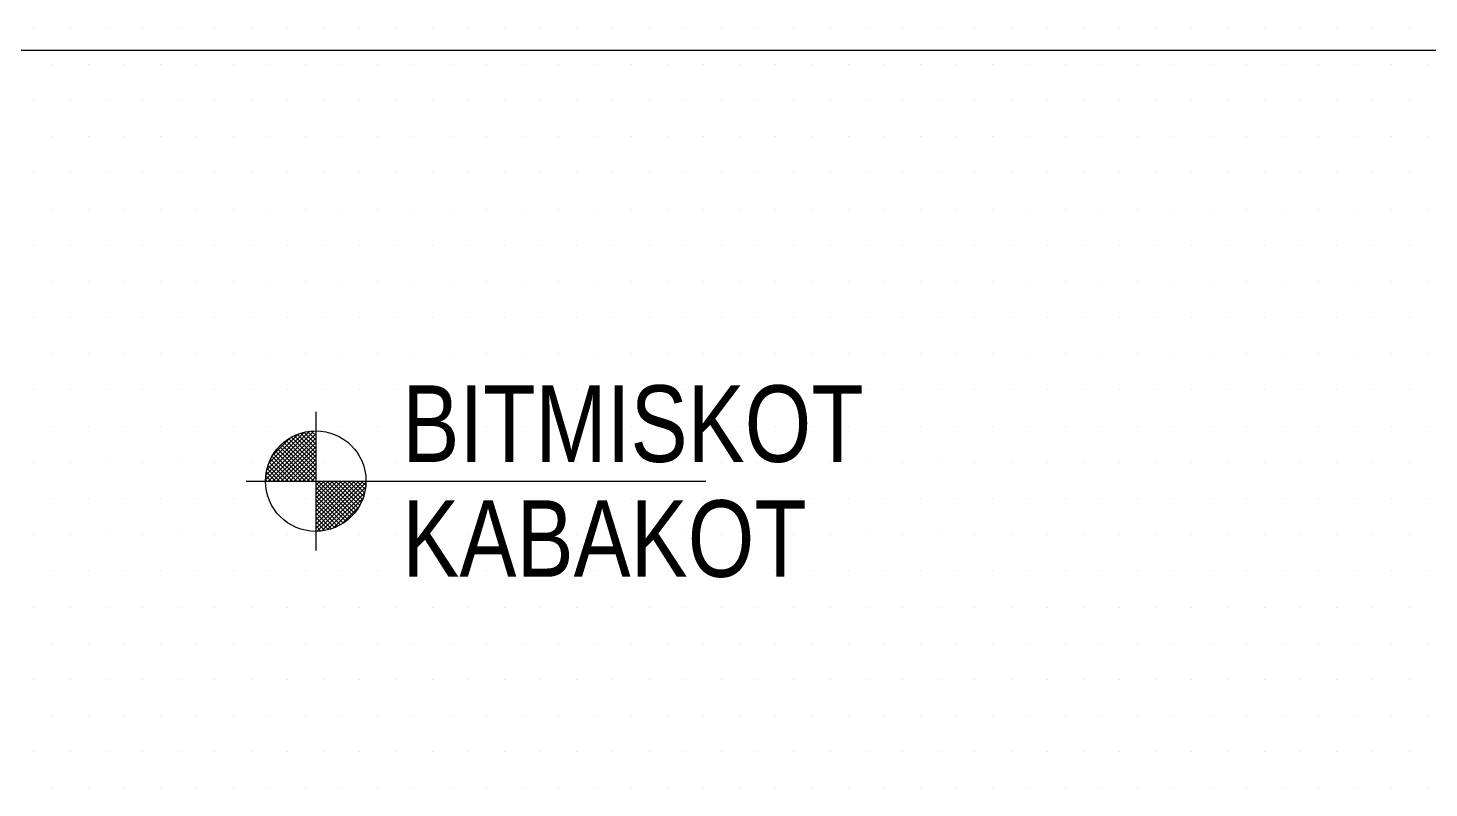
# Model space of a CAD drawing. Header units: millimetres. Extents: x 43168.9 to 43194.6, y -25545.1 to -25543.4.
# Drawn here: x 43180.0775 to 43180.2004, y -25544.0486 to -25543.982 of the extents above; entities that cross this region are included whole.
import ezdxf

# ---------------------------------------------------------------- set-up
doc = ezdxf.new("R2010")
doc.units = ezdxf.units.MM
doc.header["$LTSCALE"] = 200
doc.linetypes.add('DASHDOT2', pattern=[0.5, 0.25, -0.125, 0, -0.125])
doc.layers.add('aks_sgh', color=5, linetype='DASHDOT2')
doc.layers.add('tarama-zemin_sgh', color=197, linetype='Continuous')
doc.styles.add('text2', font='arial.ttf')

msp = doc.modelspace()

# ---------------------------------------------------------------- linework, layer by layer
at = {"color": 0}
for p, q in [((43180.10274, -25544.01561), (43180.10274, -25544.02779)), ((43180.09665, -25544.0217), (43180.13697, -25544.0217))]:
    msp.add_line(p, q, dxfattribs=at)
for p, q in [((43180.09834, -25544.02158), (43180.10261, -25544.0173)), ((43180.09837, -25544.02117), (43180.10221, -25544.01733)), ((43180.09846, -25544.0207), (43180.10176, -25544.0174)), ((43180.09859, -25544.0217), (43180.10274, -25544.01756)), ((43180.09861, -25544.02017), (43180.10122, -25544.01756)), ((43180.10274, -25544.01959), (43180.10087, -25544.01772)), ((43180.10274, -25544.01921), (43180.10113, -25544.0176)), ((43180.10274, -25544.01883), (43180.10141, -25544.01751)), ((43180.10274, -25544.01845), (43180.1017, -25544.01742)), ((43180.10274, -25544.01808), (43180.10202, -25544.01736)), ((43180.10274, -25544.0177), (43180.10235, -25544.01731)), ((43180.10274, -25544.01732), (43180.10271, -25544.0173)), ((43180.09896, -25544.01945), (43180.10048, -25544.01792)), ((43180.09897, -25544.0217), (43180.10274, -25544.01793)), ((43180.09934, -25544.0217), (43180.10274, -25544.01831)), ((43180.10221, -25544.0217), (43180.09938, -25544.01887)), ((43180.10259, -25544.0217), (43180.09955, -25544.01866)), ((43180.09972, -25544.0217), (43180.10274, -25544.01869)), ((43180.10274, -25544.02147), (43180.09974, -25544.01848)), ((43180.10274, -25544.02109), (43180.09994, -25544.0183)), ((43180.10274, -25544.02072), (43180.10016, -25544.01814)), ((43180.10274, -25544.02034), (43180.10038, -25544.01799)), ((43180.10274, -25544.01996), (43180.10061, -25544.01784)), ((43180.10033, -25544.0217), (43180.09867, -25544.02004)), ((43180.10071, -25544.0217), (43180.09878, -25544.01978)), ((43180.10108, -25544.0217), (43180.09891, -25544.01953)), ((43180.10146, -25544.0217), (43180.09905, -25544.0193)), ((43180.10184, -25544.0217), (43180.09921, -25544.01907)), ((43180.1001, -25544.0217), (43180.10274, -25544.01906)), ((43180.10047, -25544.0217), (43180.10274, -25544.01944)), ((43180.10085, -25544.0217), (43180.10274, -25544.01982)), ((43180.10123, -25544.0217), (43180.10274, -25544.0202)), ((43180.09882, -25544.0217), (43180.09836, -25544.02125)), ((43180.0992, -25544.0217), (43180.09841, -25544.02091)), ((43180.09957, -25544.0217), (43180.09848, -25544.02061)), ((43180.09995, -25544.0217), (43180.09855, -25544.02031)), ((43180.10161, -25544.0217), (43180.10274, -25544.02057)), ((43180.10198, -25544.0217), (43180.10274, -25544.02095)), ((43180.10236, -25544.0217), (43180.10274, -25544.02133)), ((43180.09844, -25544.0217), (43180.09834, -25544.0216)), ((43180.10274, -25544.02208), (43180.10311, -25544.0217)), ((43180.10274, -25544.02246), (43180.10349, -25544.0217)), ((43180.10274, -25544.02284), (43180.10387, -25544.0217)), ((43180.10274, -25544.02321), (43180.10425, -25544.0217)), ((43180.10274, -25544.02359), (43180.10462, -25544.0217)), ((43180.10274, -25544.02397), (43180.105, -25544.0217)), ((43180.10274, -25544.02434), (43180.10538, -25544.0217)), ((43180.10274, -25544.02472), (43180.10575, -25544.0217)), ((43180.10274, -25544.0251), (43180.10613, -25544.0217)), ((43180.10274, -25544.02548), (43180.10651, -25544.0217)), ((43180.10274, -25544.02585), (43180.10689, -25544.0217)), ((43180.10578, -25544.02489), (43180.10274, -25544.02185)), ((43180.10557, -25544.02506), (43180.10274, -25544.02223)), ((43180.10537, -25544.02523), (43180.10274, -25544.0226)), ((43180.10286, -25544.0261), (43180.10714, -25544.02183)), ((43180.10596, -25544.0247), (43180.10297, -25544.0217)), ((43180.10327, -25544.02607), (43180.10711, -25544.02223)), ((43180.10614, -25544.0245), (43180.10335, -25544.0217)), ((43180.1063, -25544.02428), (43180.10372, -25544.0217)), ((43180.10645, -25544.02406), (43180.1041, -25544.0217)), ((43180.1066, -25544.02383), (43180.10448, -25544.0217)), ((43180.10672, -25544.02357), (43180.10485, -25544.0217)), ((43180.10684, -25544.02331), (43180.10523, -25544.0217)), ((43180.10693, -25544.02303), (43180.10561, -25544.0217)), ((43180.10702, -25544.02274), (43180.10599, -25544.0217)), ((43180.10708, -25544.02242), (43180.10636, -25544.0217)), ((43180.10713, -25544.02209), (43180.10674, -25544.0217)), ((43180.10715, -25544.02173), (43180.10712, -25544.0217)), ((43180.10515, -25544.02539), (43180.10274, -25544.02298)), ((43180.10491, -25544.02553), (43180.10274, -25544.02336)), ((43180.10466, -25544.02566), (43180.10274, -25544.02373)), ((43180.10374, -25544.02598), (43180.10704, -25544.02269)), ((43180.10427, -25544.02583), (43180.10688, -25544.02322)), ((43180.1044, -25544.02577), (43180.10274, -25544.02411)), ((43180.10413, -25544.02589), (43180.10274, -25544.02449)), ((43180.10383, -25544.02596), (43180.10274, -25544.02487)), ((43180.10499, -25544.02549), (43180.10652, -25544.02396)), ((43180.10353, -25544.02603), (43180.10274, -25544.02524)), ((43180.1032, -25544.02608), (43180.10274, -25544.02562)), ((43180.10284, -25544.02611), (43180.10274, -25544.026))]:
    msp.add_line(p, q)
msp.add_circle((43180.10274, -25544.0217), 0.00441, dxfattribs=at)
at = {"layer": 'aks_sgh'}
msp.add_line((43180.52688, -25543.98392), (43179.72488, -25543.98392), dxfattribs=at)
at = {"layer": 'tarama-zemin_sgh'}
for p, q in [((43180.07802, -25543.98195), (43180.07802, -25543.98195)), ((43180.0812, -25543.98195), (43180.0812, -25543.98195)), ((43180.08437, -25543.98195), (43180.08437, -25543.98195)), ((43180.08755, -25543.98195), (43180.08755, -25543.98195)), ((43180.09072, -25543.98195), (43180.09072, -25543.98195)), ((43180.0939, -25543.98195), (43180.0939, -25543.98195)), ((43180.09707, -25543.98195), (43180.09707, -25543.98195)), ((43180.10025, -25543.98195), (43180.10025, -25543.98195)), ((43180.10342, -25543.98195), (43180.10342, -25543.98195)), ((43180.1066, -25543.98195), (43180.1066, -25543.98195)), ((43180.10977, -25543.98195), (43180.10977, -25543.98195)), ((43180.11295, -25543.98195), (43180.11295, -25543.98195)), ((43180.11612, -25543.98195), (43180.11612, -25543.98195)), ((43180.1193, -25543.98195), (43180.1193, -25543.98195)), ((43180.12247, -25543.98195), (43180.12247, -25543.98195)), ((43180.12565, -25543.98195), (43180.12565, -25543.98195)), ((43180.12882, -25543.98195), (43180.12882, -25543.98195)), ((43180.132, -25543.98195), (43180.132, -25543.98195)), ((43180.13517, -25543.98195), (43180.13517, -25543.98195)), ((43180.13835, -25543.98195), (43180.13835, -25543.98195)), ((43180.14152, -25543.98195), (43180.14152, -25543.98195)), ((43180.1447, -25543.98195), (43180.1447, -25543.98195)), ((43180.14787, -25543.98195), (43180.14787, -25543.98195)), ((43180.15105, -25543.98195), (43180.15105, -25543.98195)), ((43180.15422, -25543.98195), (43180.15422, -25543.98195)), ((43180.1574, -25543.98195), (43180.1574, -25543.98195)), ((43180.16057, -25543.98195), (43180.16057, -25543.98195)), ((43180.16375, -25543.98195), (43180.16375, -25543.98195)), ((43180.16692, -25543.98195), (43180.16692, -25543.98195)), ((43180.1701, -25543.98195), (43180.1701, -25543.98195)), ((43180.17327, -25543.98195), (43180.17327, -25543.98195)), ((43180.17645, -25543.98195), (43180.17645, -25543.98195)), ((43180.17962, -25543.98195), (43180.17962, -25543.98195)), ((43180.1828, -25543.98195), (43180.1828, -25543.98195)), ((43180.18597, -25543.98195), (43180.18597, -25543.98195)), ((43180.18915, -25543.98195), (43180.18915, -25543.98195)), ((43180.19232, -25543.98195), (43180.19232, -25543.98195)), ((43180.1955, -25543.98195), (43180.1955, -25543.98195)), ((43180.19867, -25543.98195), (43180.19867, -25543.98195)), ((43180.07961, -25543.98513), (43180.07961, -25543.98513)), ((43180.08279, -25543.98513), (43180.08279, -25543.98513)), ((43180.08596, -25543.98513), (43180.08596, -25543.98513)), ((43180.08914, -25543.98513), (43180.08914, -25543.98513)), ((43180.09231, -25543.98513), (43180.09231, -25543.98513)), ((43180.09549, -25543.98513), (43180.09549, -25543.98513)), ((43180.09866, -25543.98513), (43180.09866, -25543.98513)), ((43180.10184, -25543.98513), (43180.10184, -25543.98513)), ((43180.10501, -25543.98513), (43180.10501, -25543.98513)), ((43180.10819, -25543.98513), (43180.10819, -25543.98513)), ((43180.11136, -25543.98513), (43180.11136, -25543.98513)), ((43180.11454, -25543.98513), (43180.11454, -25543.98513)), ((43180.11771, -25543.98513), (43180.11771, -25543.98513)), ((43180.12089, -25543.98513), (43180.12089, -25543.98513)), ((43180.12406, -25543.98513), (43180.12406, -25543.98513)), ((43180.12724, -25543.98513), (43180.12724, -25543.98513)), ((43180.13041, -25543.98513), (43180.13041, -25543.98513)), ((43180.13359, -25543.98513), (43180.13359, -25543.98513)), ((43180.13676, -25543.98513), (43180.13676, -25543.98513)), ((43180.13994, -25543.98513), (43180.13994, -25543.98513)), ((43180.14311, -25543.98513), (43180.14311, -25543.98513)), ((43180.14629, -25543.98513), (43180.14629, -25543.98513)), ((43180.14946, -25543.98513), (43180.14946, -25543.98513)), ((43180.15264, -25543.98513), (43180.15264, -25543.98513)), ((43180.15581, -25543.98513), (43180.15581, -25543.98513)), ((43180.15899, -25543.98513), (43180.15899, -25543.98513)), ((43180.16216, -25543.98513), (43180.16216, -25543.98513)), ((43180.16534, -25543.98513), (43180.16534, -25543.98513)), ((43180.16851, -25543.98513), (43180.16851, -25543.98513)), ((43180.17169, -25543.98513), (43180.17169, -25543.98513)), ((43180.17486, -25543.98513), (43180.17486, -25543.98513)), ((43180.17804, -25543.98513), (43180.17804, -25543.98513)), ((43180.18121, -25543.98513), (43180.18121, -25543.98513)), ((43180.18439, -25543.98513), (43180.18439, -25543.98513)), ((43180.18756, -25543.98513), (43180.18756, -25543.98513)), ((43180.19074, -25543.98513), (43180.19074, -25543.98513)), ((43180.19391, -25543.98513), (43180.19391, -25543.98513)), ((43180.19709, -25543.98513), (43180.19709, -25543.98513)), ((43180.20026, -25543.98513), (43180.20026, -25543.98513)), ((43180.07802, -25543.9883), (43180.07802, -25543.9883)), ((43180.0812, -25543.9883), (43180.0812, -25543.9883)), ((43180.08437, -25543.9883), (43180.08437, -25543.9883)), ((43180.08755, -25543.9883), (43180.08755, -25543.9883)), ((43180.09072, -25543.9883), (43180.09072, -25543.9883)), ((43180.0939, -25543.9883), (43180.0939, -25543.9883)), ((43180.09707, -25543.9883), (43180.09707, -25543.9883)), ((43180.10025, -25543.9883), (43180.10025, -25543.9883)), ((43180.10342, -25543.9883), (43180.10342, -25543.9883)), ((43180.1066, -25543.9883), (43180.1066, -25543.9883)), ((43180.10977, -25543.9883), (43180.10977, -25543.9883)), ((43180.11295, -25543.9883), (43180.11295, -25543.9883)), ((43180.11612, -25543.9883), (43180.11612, -25543.9883)), ((43180.1193, -25543.9883), (43180.1193, -25543.9883)), ((43180.12247, -25543.9883), (43180.12247, -25543.9883)), ((43180.12565, -25543.9883), (43180.12565, -25543.9883)), ((43180.12882, -25543.9883), (43180.12882, -25543.9883)), ((43180.132, -25543.9883), (43180.132, -25543.9883)), ((43180.13517, -25543.9883), (43180.13517, -25543.9883)), ((43180.13835, -25543.9883), (43180.13835, -25543.9883)), ((43180.14152, -25543.9883), (43180.14152, -25543.9883)), ((43180.1447, -25543.9883), (43180.1447, -25543.9883)), ((43180.14787, -25543.9883), (43180.14787, -25543.9883)), ((43180.15105, -25543.9883), (43180.15105, -25543.9883)), ((43180.15422, -25543.9883), (43180.15422, -25543.9883)), ((43180.1574, -25543.9883), (43180.1574, -25543.9883)), ((43180.16057, -25543.9883), (43180.16057, -25543.9883)), ((43180.16375, -25543.9883), (43180.16375, -25543.9883)), ((43180.16692, -25543.9883), (43180.16692, -25543.9883)), ((43180.1701, -25543.9883), (43180.1701, -25543.9883)), ((43180.17327, -25543.9883), (43180.17327, -25543.9883)), ((43180.17645, -25543.9883), (43180.17645, -25543.9883)), ((43180.17962, -25543.9883), (43180.17962, -25543.9883)), ((43180.1828, -25543.9883), (43180.1828, -25543.9883)), ((43180.18597, -25543.9883), (43180.18597, -25543.9883)), ((43180.18915, -25543.9883), (43180.18915, -25543.9883)), ((43180.19232, -25543.9883), (43180.19232, -25543.9883)), ((43180.1955, -25543.9883), (43180.1955, -25543.9883)), ((43180.19867, -25543.9883), (43180.19867, -25543.9883)), ((43180.07961, -25543.99148), (43180.07961, -25543.99148)), ((43180.08279, -25543.99148), (43180.08279, -25543.99148)), ((43180.08596, -25543.99148), (43180.08596, -25543.99148)), ((43180.08914, -25543.99148), (43180.08914, -25543.99148)), ((43180.09231, -25543.99148), (43180.09231, -25543.99148)), ((43180.09549, -25543.99148), (43180.09549, -25543.99148)), ((43180.09866, -25543.99148), (43180.09866, -25543.99148)), ((43180.10184, -25543.99148), (43180.10184, -25543.99148)), ((43180.10501, -25543.99148), (43180.10501, -25543.99148)), ((43180.10819, -25543.99148), (43180.10819, -25543.99148)), ((43180.11136, -25543.99148), (43180.11136, -25543.99148)), ((43180.11454, -25543.99148), (43180.11454, -25543.99148)), ((43180.11771, -25543.99148), (43180.11771, -25543.99148)), ((43180.12089, -25543.99148), (43180.12089, -25543.99148)), ((43180.12406, -25543.99148), (43180.12406, -25543.99148)), ((43180.12724, -25543.99148), (43180.12724, -25543.99148)), ((43180.13041, -25543.99148), (43180.13041, -25543.99148)), ((43180.13359, -25543.99148), (43180.13359, -25543.99148)), ((43180.13676, -25543.99148), (43180.13676, -25543.99148)), ((43180.13994, -25543.99148), (43180.13994, -25543.99148)), ((43180.14311, -25543.99148), (43180.14311, -25543.99148)), ((43180.14629, -25543.99148), (43180.14629, -25543.99148)), ((43180.14946, -25543.99148), (43180.14946, -25543.99148)), ((43180.15264, -25543.99148), (43180.15264, -25543.99148)), ((43180.15581, -25543.99148), (43180.15581, -25543.99148)), ((43180.15899, -25543.99148), (43180.15899, -25543.99148)), ((43180.16216, -25543.99148), (43180.16216, -25543.99148)), ((43180.16534, -25543.99148), (43180.16534, -25543.99148)), ((43180.16851, -25543.99148), (43180.16851, -25543.99148)), ((43180.17169, -25543.99148), (43180.17169, -25543.99148)), ((43180.17486, -25543.99148), (43180.17486, -25543.99148)), ((43180.17804, -25543.99148), (43180.17804, -25543.99148)), ((43180.18121, -25543.99148), (43180.18121, -25543.99148)), ((43180.18439, -25543.99148), (43180.18439, -25543.99148)), ((43180.18756, -25543.99148), (43180.18756, -25543.99148)), ((43180.19074, -25543.99148), (43180.19074, -25543.99148)), ((43180.19391, -25543.99148), (43180.19391, -25543.99148)), ((43180.19709, -25543.99148), (43180.19709, -25543.99148)), ((43180.20026, -25543.99148), (43180.20026, -25543.99148)), ((43180.07802, -25543.99465), (43180.07802, -25543.99465)), ((43180.0812, -25543.99465), (43180.0812, -25543.99465)), ((43180.08437, -25543.99465), (43180.08437, -25543.99465)), ((43180.08755, -25543.99465), (43180.08755, -25543.99465)), ((43180.09072, -25543.99465), (43180.09072, -25543.99465)), ((43180.0939, -25543.99465), (43180.0939, -25543.99465)), ((43180.09707, -25543.99465), (43180.09707, -25543.99465)), ((43180.10025, -25543.99465), (43180.10025, -25543.99465)), ((43180.10342, -25543.99465), (43180.10342, -25543.99465)), ((43180.1066, -25543.99465), (43180.1066, -25543.99465)), ((43180.10977, -25543.99465), (43180.10977, -25543.99465)), ((43180.11295, -25543.99465), (43180.11295, -25543.99465)), ((43180.11612, -25543.99465), (43180.11612, -25543.99465)), ((43180.1193, -25543.99465), (43180.1193, -25543.99465)), ((43180.12247, -25543.99465), (43180.12247, -25543.99465)), ((43180.12565, -25543.99465), (43180.12565, -25543.99465)), ((43180.12882, -25543.99465), (43180.12882, -25543.99465)), ((43180.132, -25543.99465), (43180.132, -25543.99465)), ((43180.13517, -25543.99465), (43180.13517, -25543.99465)), ((43180.13835, -25543.99465), (43180.13835, -25543.99465)), ((43180.14152, -25543.99465), (43180.14152, -25543.99465)), ((43180.1447, -25543.99465), (43180.1447, -25543.99465)), ((43180.14787, -25543.99465), (43180.14787, -25543.99465)), ((43180.15105, -25543.99465), (43180.15105, -25543.99465)), ((43180.15422, -25543.99465), (43180.15422, -25543.99465)), ((43180.1574, -25543.99465), (43180.1574, -25543.99465)), ((43180.16057, -25543.99465), (43180.16057, -25543.99465)), ((43180.16375, -25543.99465), (43180.16375, -25543.99465)), ((43180.16692, -25543.99465), (43180.16692, -25543.99465)), ((43180.1701, -25543.99465), (43180.1701, -25543.99465)), ((43180.17327, -25543.99465), (43180.17327, -25543.99465)), ((43180.17645, -25543.99465), (43180.17645, -25543.99465)), ((43180.17962, -25543.99465), (43180.17962, -25543.99465)), ((43180.1828, -25543.99465), (43180.1828, -25543.99465)), ((43180.18597, -25543.99465), (43180.18597, -25543.99465)), ((43180.18915, -25543.99465), (43180.18915, -25543.99465)), ((43180.19232, -25543.99465), (43180.19232, -25543.99465)), ((43180.1955, -25543.99465), (43180.1955, -25543.99465)), ((43180.19867, -25543.99465), (43180.19867, -25543.99465)), ((43180.07961, -25543.99783), (43180.07961, -25543.99783)), ((43180.08279, -25543.99783), (43180.08279, -25543.99783)), ((43180.08596, -25543.99783), (43180.08596, -25543.99783)), ((43180.08914, -25543.99783), (43180.08914, -25543.99783)), ((43180.09231, -25543.99783), (43180.09231, -25543.99783)), ((43180.09549, -25543.99783), (43180.09549, -25543.99783)), ((43180.09866, -25543.99783), (43180.09866, -25543.99783)), ((43180.10184, -25543.99783), (43180.10184, -25543.99783)), ((43180.10501, -25543.99783), (43180.10501, -25543.99783)), ((43180.10819, -25543.99783), (43180.10819, -25543.99783)), ((43180.11136, -25543.99783), (43180.11136, -25543.99783)), ((43180.11454, -25543.99783), (43180.11454, -25543.99783)), ((43180.11771, -25543.99783), (43180.11771, -25543.99783)), ((43180.12089, -25543.99783), (43180.12089, -25543.99783)), ((43180.12406, -25543.99783), (43180.12406, -25543.99783)), ((43180.12724, -25543.99783), (43180.12724, -25543.99783)), ((43180.13041, -25543.99783), (43180.13041, -25543.99783)), ((43180.13359, -25543.99783), (43180.13359, -25543.99783)), ((43180.13676, -25543.99783), (43180.13676, -25543.99783)), ((43180.13994, -25543.99783), (43180.13994, -25543.99783)), ((43180.14311, -25543.99783), (43180.14311, -25543.99783)), ((43180.14629, -25543.99783), (43180.14629, -25543.99783)), ((43180.14946, -25543.99783), (43180.14946, -25543.99783)), ((43180.15264, -25543.99783), (43180.15264, -25543.99783)), ((43180.15581, -25543.99783), (43180.15581, -25543.99783)), ((43180.15899, -25543.99783), (43180.15899, -25543.99783)), ((43180.16216, -25543.99783), (43180.16216, -25543.99783)), ((43180.16534, -25543.99783), (43180.16534, -25543.99783)), ((43180.16851, -25543.99783), (43180.16851, -25543.99783)), ((43180.17169, -25543.99783), (43180.17169, -25543.99783)), ((43180.17486, -25543.99783), (43180.17486, -25543.99783)), ((43180.17804, -25543.99783), (43180.17804, -25543.99783)), ((43180.18121, -25543.99783), (43180.18121, -25543.99783)), ((43180.18439, -25543.99783), (43180.18439, -25543.99783)), ((43180.18756, -25543.99783), (43180.18756, -25543.99783)), ((43180.19074, -25543.99783), (43180.19074, -25543.99783)), ((43180.19391, -25543.99783), (43180.19391, -25543.99783)), ((43180.19709, -25543.99783), (43180.19709, -25543.99783)), ((43180.20026, -25543.99783), (43180.20026, -25543.99783)), ((43180.07802, -25544.001), (43180.07802, -25544.001)), ((43180.0812, -25544.001), (43180.0812, -25544.001)), ((43180.08437, -25544.001), (43180.08437, -25544.001)), ((43180.08755, -25544.001), (43180.08755, -25544.001)), ((43180.09072, -25544.001), (43180.09072, -25544.001)), ((43180.0939, -25544.001), (43180.0939, -25544.001)), ((43180.09707, -25544.001), (43180.09707, -25544.001)), ((43180.10025, -25544.001), (43180.10025, -25544.001)), ((43180.10342, -25544.001), (43180.10342, -25544.001)), ((43180.1066, -25544.001), (43180.1066, -25544.001)), ((43180.10977, -25544.001), (43180.10977, -25544.001)), ((43180.11295, -25544.001), (43180.11295, -25544.001)), ((43180.11612, -25544.001), (43180.11612, -25544.001)), ((43180.1193, -25544.001), (43180.1193, -25544.001)), ((43180.12247, -25544.001), (43180.12247, -25544.001)), ((43180.12565, -25544.001), (43180.12565, -25544.001)), ((43180.12882, -25544.001), (43180.12882, -25544.001)), ((43180.132, -25544.001), (43180.132, -25544.001)), ((43180.13517, -25544.001), (43180.13517, -25544.001)), ((43180.13835, -25544.001), (43180.13835, -25544.001)), ((43180.14152, -25544.001), (43180.14152, -25544.001)), ((43180.1447, -25544.001), (43180.1447, -25544.001)), ((43180.14787, -25544.001), (43180.14787, -25544.001)), ((43180.15105, -25544.001), (43180.15105, -25544.001)), ((43180.15422, -25544.001), (43180.15422, -25544.001)), ((43180.1574, -25544.001), (43180.1574, -25544.001)), ((43180.16057, -25544.001), (43180.16057, -25544.001)), ((43180.16375, -25544.001), (43180.16375, -25544.001)), ((43180.16692, -25544.001), (43180.16692, -25544.001)), ((43180.1701, -25544.001), (43180.1701, -25544.001)), ((43180.17327, -25544.001), (43180.17327, -25544.001)), ((43180.17645, -25544.001), (43180.17645, -25544.001)), ((43180.17962, -25544.001), (43180.17962, -25544.001)), ((43180.1828, -25544.001), (43180.1828, -25544.001)), ((43180.18597, -25544.001), (43180.18597, -25544.001)), ((43180.18915, -25544.001), (43180.18915, -25544.001)), ((43180.19232, -25544.001), (43180.19232, -25544.001)), ((43180.1955, -25544.001), (43180.1955, -25544.001)), ((43180.19867, -25544.001), (43180.19867, -25544.001)), ((43180.07961, -25544.00418), (43180.07961, -25544.00418)), ((43180.08279, -25544.00418), (43180.08279, -25544.00418)), ((43180.08596, -25544.00418), (43180.08596, -25544.00418)), ((43180.08914, -25544.00418), (43180.08914, -25544.00418)), ((43180.09231, -25544.00418), (43180.09231, -25544.00418)), ((43180.09549, -25544.00418), (43180.09549, -25544.00418)), ((43180.09866, -25544.00418), (43180.09866, -25544.00418)), ((43180.10184, -25544.00418), (43180.10184, -25544.00418)), ((43180.10501, -25544.00418), (43180.10501, -25544.00418)), ((43180.10819, -25544.00418), (43180.10819, -25544.00418)), ((43180.11136, -25544.00418), (43180.11136, -25544.00418)), ((43180.11454, -25544.00418), (43180.11454, -25544.00418)), ((43180.11771, -25544.00418), (43180.11771, -25544.00418)), ((43180.12089, -25544.00418), (43180.12089, -25544.00418)), ((43180.12406, -25544.00418), (43180.12406, -25544.00418)), ((43180.12724, -25544.00418), (43180.12724, -25544.00418)), ((43180.13041, -25544.00418), (43180.13041, -25544.00418)), ((43180.13359, -25544.00418), (43180.13359, -25544.00418)), ((43180.13676, -25544.00418), (43180.13676, -25544.00418)), ((43180.13994, -25544.00418), (43180.13994, -25544.00418)), ((43180.14311, -25544.00418), (43180.14311, -25544.00418)), ((43180.14629, -25544.00418), (43180.14629, -25544.00418)), ((43180.14946, -25544.00418), (43180.14946, -25544.00418)), ((43180.15264, -25544.00418), (43180.15264, -25544.00418)), ((43180.15581, -25544.00418), (43180.15581, -25544.00418)), ((43180.15899, -25544.00418), (43180.15899, -25544.00418)), ((43180.16216, -25544.00418), (43180.16216, -25544.00418)), ((43180.16534, -25544.00418), (43180.16534, -25544.00418)), ((43180.16851, -25544.00418), (43180.16851, -25544.00418)), ((43180.17169, -25544.00418), (43180.17169, -25544.00418)), ((43180.17486, -25544.00418), (43180.17486, -25544.00418)), ((43180.17804, -25544.00418), (43180.17804, -25544.00418)), ((43180.18121, -25544.00418), (43180.18121, -25544.00418)), ((43180.18439, -25544.00418), (43180.18439, -25544.00418)), ((43180.18756, -25544.00418), (43180.18756, -25544.00418)), ((43180.19074, -25544.00418), (43180.19074, -25544.00418)), ((43180.19391, -25544.00418), (43180.19391, -25544.00418)), ((43180.19709, -25544.00418), (43180.19709, -25544.00418)), ((43180.20026, -25544.00418), (43180.20026, -25544.00418)), ((43180.07802, -25544.00735), (43180.07802, -25544.00735)), ((43180.0812, -25544.00735), (43180.0812, -25544.00735)), ((43180.08437, -25544.00735), (43180.08437, -25544.00735)), ((43180.08755, -25544.00735), (43180.08755, -25544.00735)), ((43180.09072, -25544.00735), (43180.09072, -25544.00735)), ((43180.0939, -25544.00735), (43180.0939, -25544.00735)), ((43180.09707, -25544.00735), (43180.09707, -25544.00735)), ((43180.10025, -25544.00735), (43180.10025, -25544.00735)), ((43180.10342, -25544.00735), (43180.10342, -25544.00735)), ((43180.1066, -25544.00735), (43180.1066, -25544.00735)), ((43180.10977, -25544.00735), (43180.10977, -25544.00735)), ((43180.11295, -25544.00735), (43180.11295, -25544.00735)), ((43180.11612, -25544.00735), (43180.11612, -25544.00735)), ((43180.1193, -25544.00735), (43180.1193, -25544.00735)), ((43180.12247, -25544.00735), (43180.12247, -25544.00735)), ((43180.12565, -25544.00735), (43180.12565, -25544.00735)), ((43180.12882, -25544.00735), (43180.12882, -25544.00735)), ((43180.132, -25544.00735), (43180.132, -25544.00735)), ((43180.13517, -25544.00735), (43180.13517, -25544.00735)), ((43180.13835, -25544.00735), (43180.13835, -25544.00735)), ((43180.14152, -25544.00735), (43180.14152, -25544.00735)), ((43180.1447, -25544.00735), (43180.1447, -25544.00735)), ((43180.14787, -25544.00735), (43180.14787, -25544.00735)), ((43180.15105, -25544.00735), (43180.15105, -25544.00735)), ((43180.15422, -25544.00735), (43180.15422, -25544.00735)), ((43180.1574, -25544.00735), (43180.1574, -25544.00735)), ((43180.16057, -25544.00735), (43180.16057, -25544.00735)), ((43180.16375, -25544.00735), (43180.16375, -25544.00735)), ((43180.16692, -25544.00735), (43180.16692, -25544.00735)), ((43180.1701, -25544.00735), (43180.1701, -25544.00735)), ((43180.17327, -25544.00735), (43180.17327, -25544.00735)), ((43180.17645, -25544.00735), (43180.17645, -25544.00735)), ((43180.17962, -25544.00735), (43180.17962, -25544.00735)), ((43180.1828, -25544.00735), (43180.1828, -25544.00735)), ((43180.18597, -25544.00735), (43180.18597, -25544.00735)), ((43180.18915, -25544.00735), (43180.18915, -25544.00735)), ((43180.19232, -25544.00735), (43180.19232, -25544.00735)), ((43180.1955, -25544.00735), (43180.1955, -25544.00735)), ((43180.19867, -25544.00735), (43180.19867, -25544.00735)), ((43180.07961, -25544.01053), (43180.07961, -25544.01053)), ((43180.08279, -25544.01053), (43180.08279, -25544.01053)), ((43180.08596, -25544.01053), (43180.08596, -25544.01053)), ((43180.08914, -25544.01053), (43180.08914, -25544.01053)), ((43180.09231, -25544.01053), (43180.09231, -25544.01053)), ((43180.09549, -25544.01053), (43180.09549, -25544.01053)), ((43180.09866, -25544.01053), (43180.09866, -25544.01053)), ((43180.10184, -25544.01053), (43180.10184, -25544.01053)), ((43180.10501, -25544.01053), (43180.10501, -25544.01053)), ((43180.10819, -25544.01053), (43180.10819, -25544.01053)), ((43180.11136, -25544.01053), (43180.11136, -25544.01053)), ((43180.11454, -25544.01053), (43180.11454, -25544.01053)), ((43180.11771, -25544.01053), (43180.11771, -25544.01053)), ((43180.12089, -25544.01053), (43180.12089, -25544.01053)), ((43180.12406, -25544.01053), (43180.12406, -25544.01053)), ((43180.12724, -25544.01053), (43180.12724, -25544.01053)), ((43180.13041, -25544.01053), (43180.13041, -25544.01053)), ((43180.13359, -25544.01053), (43180.13359, -25544.01053)), ((43180.13676, -25544.01053), (43180.13676, -25544.01053)), ((43180.13994, -25544.01053), (43180.13994, -25544.01053)), ((43180.14311, -25544.01053), (43180.14311, -25544.01053)), ((43180.14629, -25544.01053), (43180.14629, -25544.01053)), ((43180.14946, -25544.01053), (43180.14946, -25544.01053)), ((43180.15264, -25544.01053), (43180.15264, -25544.01053)), ((43180.15581, -25544.01053), (43180.15581, -25544.01053)), ((43180.15899, -25544.01053), (43180.15899, -25544.01053)), ((43180.16216, -25544.01053), (43180.16216, -25544.01053)), ((43180.16534, -25544.01053), (43180.16534, -25544.01053)), ((43180.16851, -25544.01053), (43180.16851, -25544.01053)), ((43180.17169, -25544.01053), (43180.17169, -25544.01053)), ((43180.17486, -25544.01053), (43180.17486, -25544.01053)), ((43180.17804, -25544.01053), (43180.17804, -25544.01053)), ((43180.18121, -25544.01053), (43180.18121, -25544.01053)), ((43180.18439, -25544.01053), (43180.18439, -25544.01053)), ((43180.18756, -25544.01053), (43180.18756, -25544.01053)), ((43180.19074, -25544.01053), (43180.19074, -25544.01053)), ((43180.19391, -25544.01053), (43180.19391, -25544.01053)), ((43180.19709, -25544.01053), (43180.19709, -25544.01053)), ((43180.20026, -25544.01053), (43180.20026, -25544.01053)), ((43180.07802, -25544.0137), (43180.07802, -25544.0137)), ((43180.0812, -25544.0137), (43180.0812, -25544.0137)), ((43180.08437, -25544.0137), (43180.08437, -25544.0137)), ((43180.08755, -25544.0137), (43180.08755, -25544.0137)), ((43180.09072, -25544.0137), (43180.09072, -25544.0137)), ((43180.0939, -25544.0137), (43180.0939, -25544.0137)), ((43180.09707, -25544.0137), (43180.09707, -25544.0137)), ((43180.10025, -25544.0137), (43180.10025, -25544.0137)), ((43180.10342, -25544.0137), (43180.10342, -25544.0137)), ((43180.1066, -25544.0137), (43180.1066, -25544.0137)), ((43180.10977, -25544.0137), (43180.10977, -25544.0137)), ((43180.11295, -25544.0137), (43180.11295, -25544.0137)), ((43180.11612, -25544.0137), (43180.11612, -25544.0137)), ((43180.1193, -25544.0137), (43180.1193, -25544.0137)), ((43180.12247, -25544.0137), (43180.12247, -25544.0137)), ((43180.12565, -25544.0137), (43180.12565, -25544.0137)), ((43180.12882, -25544.0137), (43180.12882, -25544.0137)), ((43180.132, -25544.0137), (43180.132, -25544.0137)), ((43180.13517, -25544.0137), (43180.13517, -25544.0137)), ((43180.13835, -25544.0137), (43180.13835, -25544.0137)), ((43180.14152, -25544.0137), (43180.14152, -25544.0137)), ((43180.1447, -25544.0137), (43180.1447, -25544.0137)), ((43180.14787, -25544.0137), (43180.14787, -25544.0137)), ((43180.15105, -25544.0137), (43180.15105, -25544.0137)), ((43180.15422, -25544.0137), (43180.15422, -25544.0137)), ((43180.1574, -25544.0137), (43180.1574, -25544.0137)), ((43180.16057, -25544.0137), (43180.16057, -25544.0137)), ((43180.16375, -25544.0137), (43180.16375, -25544.0137)), ((43180.16692, -25544.0137), (43180.16692, -25544.0137)), ((43180.1701, -25544.0137), (43180.1701, -25544.0137)), ((43180.17327, -25544.0137), (43180.17327, -25544.0137)), ((43180.17645, -25544.0137), (43180.17645, -25544.0137)), ((43180.17962, -25544.0137), (43180.17962, -25544.0137)), ((43180.1828, -25544.0137), (43180.1828, -25544.0137)), ((43180.18597, -25544.0137), (43180.18597, -25544.0137)), ((43180.18915, -25544.0137), (43180.18915, -25544.0137)), ((43180.19232, -25544.0137), (43180.19232, -25544.0137)), ((43180.1955, -25544.0137), (43180.1955, -25544.0137)), ((43180.19867, -25544.0137), (43180.19867, -25544.0137)), ((43180.07961, -25544.01688), (43180.07961, -25544.01688)), ((43180.08279, -25544.01688), (43180.08279, -25544.01688)), ((43180.08596, -25544.01688), (43180.08596, -25544.01688)), ((43180.08914, -25544.01688), (43180.08914, -25544.01688)), ((43180.09231, -25544.01688), (43180.09231, -25544.01688)), ((43180.09549, -25544.01688), (43180.09549, -25544.01688)), ((43180.09866, -25544.01688), (43180.09866, -25544.01688)), ((43180.10184, -25544.01688), (43180.10184, -25544.01688)), ((43180.10501, -25544.01688), (43180.10501, -25544.01688)), ((43180.10819, -25544.01688), (43180.10819, -25544.01688)), ((43180.11136, -25544.01688), (43180.11136, -25544.01688)), ((43180.11454, -25544.01688), (43180.11454, -25544.01688)), ((43180.11771, -25544.01688), (43180.11771, -25544.01688)), ((43180.12089, -25544.01688), (43180.12089, -25544.01688)), ((43180.12406, -25544.01688), (43180.12406, -25544.01688)), ((43180.12724, -25544.01688), (43180.12724, -25544.01688)), ((43180.13041, -25544.01688), (43180.13041, -25544.01688)), ((43180.13359, -25544.01688), (43180.13359, -25544.01688)), ((43180.13676, -25544.01688), (43180.13676, -25544.01688)), ((43180.13994, -25544.01688), (43180.13994, -25544.01688)), ((43180.14311, -25544.01688), (43180.14311, -25544.01688)), ((43180.14629, -25544.01688), (43180.14629, -25544.01688)), ((43180.14946, -25544.01688), (43180.14946, -25544.01688)), ((43180.15264, -25544.01688), (43180.15264, -25544.01688)), ((43180.15581, -25544.01688), (43180.15581, -25544.01688)), ((43180.15899, -25544.01688), (43180.15899, -25544.01688)), ((43180.16216, -25544.01688), (43180.16216, -25544.01688)), ((43180.16534, -25544.01688), (43180.16534, -25544.01688)), ((43180.16851, -25544.01688), (43180.16851, -25544.01688)), ((43180.17169, -25544.01688), (43180.17169, -25544.01688)), ((43180.17486, -25544.01688), (43180.17486, -25544.01688)), ((43180.17804, -25544.01688), (43180.17804, -25544.01688)), ((43180.18121, -25544.01688), (43180.18121, -25544.01688)), ((43180.18439, -25544.01688), (43180.18439, -25544.01688)), ((43180.18756, -25544.01688), (43180.18756, -25544.01688)), ((43180.19074, -25544.01688), (43180.19074, -25544.01688)), ((43180.19391, -25544.01688), (43180.19391, -25544.01688)), ((43180.19709, -25544.01688), (43180.19709, -25544.01688)), ((43180.20026, -25544.01688), (43180.20026, -25544.01688)), ((43180.07802, -25544.02005), (43180.07802, -25544.02005)), ((43180.0812, -25544.02005), (43180.0812, -25544.02005)), ((43180.08437, -25544.02005), (43180.08437, -25544.02005)), ((43180.08755, -25544.02005), (43180.08755, -25544.02005)), ((43180.09072, -25544.02005), (43180.09072, -25544.02005)), ((43180.0939, -25544.02005), (43180.0939, -25544.02005)), ((43180.09707, -25544.02005), (43180.09707, -25544.02005)), ((43180.10025, -25544.02005), (43180.10025, -25544.02005)), ((43180.10342, -25544.02005), (43180.10342, -25544.02005)), ((43180.1066, -25544.02005), (43180.1066, -25544.02005)), ((43180.10977, -25544.02005), (43180.10977, -25544.02005)), ((43180.11295, -25544.02005), (43180.11295, -25544.02005)), ((43180.11612, -25544.02005), (43180.11612, -25544.02005)), ((43180.1193, -25544.02005), (43180.1193, -25544.02005)), ((43180.12247, -25544.02005), (43180.12247, -25544.02005)), ((43180.12565, -25544.02005), (43180.12565, -25544.02005)), ((43180.12882, -25544.02005), (43180.12882, -25544.02005)), ((43180.132, -25544.02005), (43180.132, -25544.02005)), ((43180.13517, -25544.02005), (43180.13517, -25544.02005)), ((43180.13835, -25544.02005), (43180.13835, -25544.02005)), ((43180.14152, -25544.02005), (43180.14152, -25544.02005)), ((43180.1447, -25544.02005), (43180.1447, -25544.02005)), ((43180.14787, -25544.02005), (43180.14787, -25544.02005)), ((43180.15105, -25544.02005), (43180.15105, -25544.02005)), ((43180.15422, -25544.02005), (43180.15422, -25544.02005)), ((43180.1574, -25544.02005), (43180.1574, -25544.02005)), ((43180.16057, -25544.02005), (43180.16057, -25544.02005)), ((43180.16375, -25544.02005), (43180.16375, -25544.02005)), ((43180.16692, -25544.02005), (43180.16692, -25544.02005)), ((43180.1701, -25544.02005), (43180.1701, -25544.02005)), ((43180.17327, -25544.02005), (43180.17327, -25544.02005)), ((43180.17645, -25544.02005), (43180.17645, -25544.02005)), ((43180.17962, -25544.02005), (43180.17962, -25544.02005)), ((43180.1828, -25544.02005), (43180.1828, -25544.02005)), ((43180.18597, -25544.02005), (43180.18597, -25544.02005)), ((43180.18915, -25544.02005), (43180.18915, -25544.02005)), ((43180.19232, -25544.02005), (43180.19232, -25544.02005)), ((43180.1955, -25544.02005), (43180.1955, -25544.02005)), ((43180.19867, -25544.02005), (43180.19867, -25544.02005)), ((43180.07961, -25544.02323), (43180.07961, -25544.02323)), ((43180.08279, -25544.02323), (43180.08279, -25544.02323)), ((43180.08596, -25544.02323), (43180.08596, -25544.02323)), ((43180.08914, -25544.02323), (43180.08914, -25544.02323)), ((43180.09231, -25544.02323), (43180.09231, -25544.02323)), ((43180.09549, -25544.02323), (43180.09549, -25544.02323)), ((43180.09866, -25544.02323), (43180.09866, -25544.02323)), ((43180.10184, -25544.02323), (43180.10184, -25544.02323)), ((43180.10501, -25544.02323), (43180.10501, -25544.02323)), ((43180.10819, -25544.02323), (43180.10819, -25544.02323)), ((43180.11136, -25544.02323), (43180.11136, -25544.02323)), ((43180.11454, -25544.02323), (43180.11454, -25544.02323)), ((43180.11771, -25544.02323), (43180.11771, -25544.02323)), ((43180.12089, -25544.02323), (43180.12089, -25544.02323)), ((43180.12406, -25544.02323), (43180.12406, -25544.02323)), ((43180.12724, -25544.02323), (43180.12724, -25544.02323)), ((43180.13041, -25544.02323), (43180.13041, -25544.02323)), ((43180.13359, -25544.02323), (43180.13359, -25544.02323)), ((43180.13676, -25544.02323), (43180.13676, -25544.02323)), ((43180.13994, -25544.02323), (43180.13994, -25544.02323)), ((43180.14311, -25544.02323), (43180.14311, -25544.02323)), ((43180.14629, -25544.02323), (43180.14629, -25544.02323)), ((43180.14946, -25544.02323), (43180.14946, -25544.02323)), ((43180.15264, -25544.02323), (43180.15264, -25544.02323)), ((43180.15581, -25544.02323), (43180.15581, -25544.02323)), ((43180.15899, -25544.02323), (43180.15899, -25544.02323)), ((43180.16216, -25544.02323), (43180.16216, -25544.02323)), ((43180.16534, -25544.02323), (43180.16534, -25544.02323)), ((43180.16851, -25544.02323), (43180.16851, -25544.02323)), ((43180.17169, -25544.02323), (43180.17169, -25544.02323)), ((43180.17486, -25544.02323), (43180.17486, -25544.02323)), ((43180.17804, -25544.02323), (43180.17804, -25544.02323)), ((43180.18121, -25544.02323), (43180.18121, -25544.02323)), ((43180.18439, -25544.02323), (43180.18439, -25544.02323)), ((43180.18756, -25544.02323), (43180.18756, -25544.02323)), ((43180.19074, -25544.02323), (43180.19074, -25544.02323)), ((43180.19391, -25544.02323), (43180.19391, -25544.02323)), ((43180.19709, -25544.02323), (43180.19709, -25544.02323)), ((43180.20026, -25544.02323), (43180.20026, -25544.02323)), ((43180.07802, -25544.0264), (43180.07802, -25544.0264)), ((43180.0812, -25544.0264), (43180.0812, -25544.0264)), ((43180.08437, -25544.0264), (43180.08437, -25544.0264)), ((43180.08755, -25544.0264), (43180.08755, -25544.0264)), ((43180.09072, -25544.0264), (43180.09072, -25544.0264)), ((43180.0939, -25544.0264), (43180.0939, -25544.0264)), ((43180.09707, -25544.0264), (43180.09707, -25544.0264)), ((43180.10025, -25544.0264), (43180.10025, -25544.0264)), ((43180.10342, -25544.0264), (43180.10342, -25544.0264)), ((43180.1066, -25544.0264), (43180.1066, -25544.0264)), ((43180.10977, -25544.0264), (43180.10977, -25544.0264)), ((43180.11295, -25544.0264), (43180.11295, -25544.0264)), ((43180.11612, -25544.0264), (43180.11612, -25544.0264)), ((43180.1193, -25544.0264), (43180.1193, -25544.0264)), ((43180.12247, -25544.0264), (43180.12247, -25544.0264)), ((43180.12565, -25544.0264), (43180.12565, -25544.0264)), ((43180.12882, -25544.0264), (43180.12882, -25544.0264)), ((43180.132, -25544.0264), (43180.132, -25544.0264)), ((43180.13517, -25544.0264), (43180.13517, -25544.0264)), ((43180.13835, -25544.0264), (43180.13835, -25544.0264)), ((43180.14152, -25544.0264), (43180.14152, -25544.0264)), ((43180.1447, -25544.0264), (43180.1447, -25544.0264)), ((43180.14787, -25544.0264), (43180.14787, -25544.0264)), ((43180.15105, -25544.0264), (43180.15105, -25544.0264)), ((43180.15422, -25544.0264), (43180.15422, -25544.0264)), ((43180.1574, -25544.0264), (43180.1574, -25544.0264)), ((43180.16057, -25544.0264), (43180.16057, -25544.0264)), ((43180.16375, -25544.0264), (43180.16375, -25544.0264)), ((43180.16692, -25544.0264), (43180.16692, -25544.0264)), ((43180.1701, -25544.0264), (43180.1701, -25544.0264)), ((43180.17327, -25544.0264), (43180.17327, -25544.0264)), ((43180.17645, -25544.0264), (43180.17645, -25544.0264)), ((43180.17962, -25544.0264), (43180.17962, -25544.0264)), ((43180.1828, -25544.0264), (43180.1828, -25544.0264)), ((43180.18597, -25544.0264), (43180.18597, -25544.0264)), ((43180.18915, -25544.0264), (43180.18915, -25544.0264)), ((43180.19232, -25544.0264), (43180.19232, -25544.0264)), ((43180.1955, -25544.0264), (43180.1955, -25544.0264)), ((43180.19867, -25544.0264), (43180.19867, -25544.0264)), ((43180.07961, -25544.02958), (43180.07961, -25544.02958)), ((43180.08279, -25544.02958), (43180.08279, -25544.02958)), ((43180.08596, -25544.02958), (43180.08596, -25544.02958)), ((43180.08914, -25544.02958), (43180.08914, -25544.02958)), ((43180.09231, -25544.02958), (43180.09231, -25544.02958)), ((43180.09549, -25544.02958), (43180.09549, -25544.02958)), ((43180.09866, -25544.02958), (43180.09866, -25544.02958)), ((43180.10184, -25544.02958), (43180.10184, -25544.02958)), ((43180.10501, -25544.02958), (43180.10501, -25544.02958)), ((43180.10819, -25544.02958), (43180.10819, -25544.02958)), ((43180.11136, -25544.02958), (43180.11136, -25544.02958)), ((43180.11454, -25544.02958), (43180.11454, -25544.02958)), ((43180.11771, -25544.02958), (43180.11771, -25544.02958)), ((43180.12089, -25544.02958), (43180.12089, -25544.02958)), ((43180.12406, -25544.02958), (43180.12406, -25544.02958)), ((43180.12724, -25544.02958), (43180.12724, -25544.02958)), ((43180.13041, -25544.02958), (43180.13041, -25544.02958)), ((43180.13359, -25544.02958), (43180.13359, -25544.02958)), ((43180.13676, -25544.02958), (43180.13676, -25544.02958)), ((43180.13994, -25544.02958), (43180.13994, -25544.02958)), ((43180.14311, -25544.02958), (43180.14311, -25544.02958)), ((43180.14629, -25544.02958), (43180.14629, -25544.02958)), ((43180.14946, -25544.02958), (43180.14946, -25544.02958)), ((43180.15264, -25544.02958), (43180.15264, -25544.02958)), ((43180.15581, -25544.02958), (43180.15581, -25544.02958)), ((43180.15899, -25544.02958), (43180.15899, -25544.02958)), ((43180.16216, -25544.02958), (43180.16216, -25544.02958)), ((43180.16534, -25544.02958), (43180.16534, -25544.02958)), ((43180.16851, -25544.02958), (43180.16851, -25544.02958)), ((43180.17169, -25544.02958), (43180.17169, -25544.02958)), ((43180.17486, -25544.02958), (43180.17486, -25544.02958)), ((43180.17804, -25544.02958), (43180.17804, -25544.02958)), ((43180.18121, -25544.02958), (43180.18121, -25544.02958)), ((43180.18439, -25544.02958), (43180.18439, -25544.02958)), ((43180.18756, -25544.02958), (43180.18756, -25544.02958)), ((43180.19074, -25544.02958), (43180.19074, -25544.02958)), ((43180.19391, -25544.02958), (43180.19391, -25544.02958)), ((43180.19709, -25544.02958), (43180.19709, -25544.02958)), ((43180.20026, -25544.02958), (43180.20026, -25544.02958)), ((43180.07802, -25544.03275), (43180.07802, -25544.03275)), ((43180.0812, -25544.03275), (43180.0812, -25544.03275)), ((43180.08437, -25544.03275), (43180.08437, -25544.03275)), ((43180.08755, -25544.03275), (43180.08755, -25544.03275)), ((43180.09072, -25544.03275), (43180.09072, -25544.03275)), ((43180.0939, -25544.03275), (43180.0939, -25544.03275)), ((43180.09707, -25544.03275), (43180.09707, -25544.03275)), ((43180.10025, -25544.03275), (43180.10025, -25544.03275)), ((43180.10342, -25544.03275), (43180.10342, -25544.03275)), ((43180.1066, -25544.03275), (43180.1066, -25544.03275)), ((43180.10977, -25544.03275), (43180.10977, -25544.03275)), ((43180.11295, -25544.03275), (43180.11295, -25544.03275)), ((43180.11612, -25544.03275), (43180.11612, -25544.03275)), ((43180.1193, -25544.03275), (43180.1193, -25544.03275)), ((43180.12247, -25544.03275), (43180.12247, -25544.03275)), ((43180.12565, -25544.03275), (43180.12565, -25544.03275)), ((43180.12882, -25544.03275), (43180.12882, -25544.03275)), ((43180.132, -25544.03275), (43180.132, -25544.03275)), ((43180.13517, -25544.03275), (43180.13517, -25544.03275)), ((43180.13835, -25544.03275), (43180.13835, -25544.03275)), ((43180.14152, -25544.03275), (43180.14152, -25544.03275)), ((43180.1447, -25544.03275), (43180.1447, -25544.03275)), ((43180.14787, -25544.03275), (43180.14787, -25544.03275)), ((43180.15105, -25544.03275), (43180.15105, -25544.03275)), ((43180.15422, -25544.03275), (43180.15422, -25544.03275)), ((43180.1574, -25544.03275), (43180.1574, -25544.03275)), ((43180.16057, -25544.03275), (43180.16057, -25544.03275)), ((43180.16375, -25544.03275), (43180.16375, -25544.03275)), ((43180.16692, -25544.03275), (43180.16692, -25544.03275)), ((43180.1701, -25544.03275), (43180.1701, -25544.03275)), ((43180.17327, -25544.03275), (43180.17327, -25544.03275)), ((43180.17645, -25544.03275), (43180.17645, -25544.03275)), ((43180.17962, -25544.03275), (43180.17962, -25544.03275)), ((43180.1828, -25544.03275), (43180.1828, -25544.03275)), ((43180.18597, -25544.03275), (43180.18597, -25544.03275)), ((43180.18915, -25544.03275), (43180.18915, -25544.03275)), ((43180.19232, -25544.03275), (43180.19232, -25544.03275)), ((43180.1955, -25544.03275), (43180.1955, -25544.03275)), ((43180.19867, -25544.03275), (43180.19867, -25544.03275)), ((43180.07961, -25544.03593), (43180.07961, -25544.03593)), ((43180.08279, -25544.03593), (43180.08279, -25544.03593)), ((43180.08596, -25544.03593), (43180.08596, -25544.03593)), ((43180.08914, -25544.03593), (43180.08914, -25544.03593)), ((43180.09231, -25544.03593), (43180.09231, -25544.03593)), ((43180.09549, -25544.03593), (43180.09549, -25544.03593)), ((43180.09866, -25544.03593), (43180.09866, -25544.03593)), ((43180.10184, -25544.03593), (43180.10184, -25544.03593)), ((43180.10501, -25544.03593), (43180.10501, -25544.03593)), ((43180.10819, -25544.03593), (43180.10819, -25544.03593)), ((43180.11136, -25544.03593), (43180.11136, -25544.03593)), ((43180.11454, -25544.03593), (43180.11454, -25544.03593)), ((43180.11771, -25544.03593), (43180.11771, -25544.03593)), ((43180.12089, -25544.03593), (43180.12089, -25544.03593)), ((43180.12406, -25544.03593), (43180.12406, -25544.03593)), ((43180.12724, -25544.03593), (43180.12724, -25544.03593)), ((43180.13041, -25544.03593), (43180.13041, -25544.03593)), ((43180.13359, -25544.03593), (43180.13359, -25544.03593)), ((43180.13676, -25544.03593), (43180.13676, -25544.03593)), ((43180.13994, -25544.03593), (43180.13994, -25544.03593)), ((43180.14311, -25544.03593), (43180.14311, -25544.03593)), ((43180.14629, -25544.03593), (43180.14629, -25544.03593)), ((43180.14946, -25544.03593), (43180.14946, -25544.03593)), ((43180.15264, -25544.03593), (43180.15264, -25544.03593)), ((43180.15581, -25544.03593), (43180.15581, -25544.03593)), ((43180.15899, -25544.03593), (43180.15899, -25544.03593)), ((43180.16216, -25544.03593), (43180.16216, -25544.03593)), ((43180.16534, -25544.03593), (43180.16534, -25544.03593)), ((43180.16851, -25544.03593), (43180.16851, -25544.03593)), ((43180.17169, -25544.03593), (43180.17169, -25544.03593)), ((43180.17486, -25544.03593), (43180.17486, -25544.03593)), ((43180.17804, -25544.03593), (43180.17804, -25544.03593)), ((43180.18121, -25544.03593), (43180.18121, -25544.03593)), ((43180.18439, -25544.03593), (43180.18439, -25544.03593)), ((43180.18756, -25544.03593), (43180.18756, -25544.03593)), ((43180.19074, -25544.03593), (43180.19074, -25544.03593)), ((43180.19391, -25544.03593), (43180.19391, -25544.03593)), ((43180.19709, -25544.03593), (43180.19709, -25544.03593)), ((43180.20026, -25544.03593), (43180.20026, -25544.03593)), ((43180.07802, -25544.0391), (43180.07802, -25544.0391)), ((43180.0812, -25544.0391), (43180.0812, -25544.0391)), ((43180.08437, -25544.0391), (43180.08437, -25544.0391)), ((43180.08755, -25544.0391), (43180.08755, -25544.0391)), ((43180.09072, -25544.0391), (43180.09072, -25544.0391)), ((43180.0939, -25544.0391), (43180.0939, -25544.0391)), ((43180.09707, -25544.0391), (43180.09707, -25544.0391)), ((43180.10025, -25544.0391), (43180.10025, -25544.0391)), ((43180.10342, -25544.0391), (43180.10342, -25544.0391)), ((43180.1066, -25544.0391), (43180.1066, -25544.0391)), ((43180.10977, -25544.0391), (43180.10977, -25544.0391)), ((43180.11295, -25544.0391), (43180.11295, -25544.0391)), ((43180.11612, -25544.0391), (43180.11612, -25544.0391)), ((43180.1193, -25544.0391), (43180.1193, -25544.0391)), ((43180.12247, -25544.0391), (43180.12247, -25544.0391)), ((43180.12565, -25544.0391), (43180.12565, -25544.0391)), ((43180.12882, -25544.0391), (43180.12882, -25544.0391)), ((43180.132, -25544.0391), (43180.132, -25544.0391)), ((43180.13517, -25544.0391), (43180.13517, -25544.0391)), ((43180.13835, -25544.0391), (43180.13835, -25544.0391)), ((43180.14152, -25544.0391), (43180.14152, -25544.0391)), ((43180.1447, -25544.0391), (43180.1447, -25544.0391)), ((43180.14787, -25544.0391), (43180.14787, -25544.0391)), ((43180.15105, -25544.0391), (43180.15105, -25544.0391)), ((43180.15422, -25544.0391), (43180.15422, -25544.0391)), ((43180.1574, -25544.0391), (43180.1574, -25544.0391)), ((43180.16057, -25544.0391), (43180.16057, -25544.0391)), ((43180.16375, -25544.0391), (43180.16375, -25544.0391)), ((43180.16692, -25544.0391), (43180.16692, -25544.0391)), ((43180.1701, -25544.0391), (43180.1701, -25544.0391)), ((43180.17327, -25544.0391), (43180.17327, -25544.0391)), ((43180.17645, -25544.0391), (43180.17645, -25544.0391)), ((43180.17962, -25544.0391), (43180.17962, -25544.0391)), ((43180.1828, -25544.0391), (43180.1828, -25544.0391)), ((43180.18597, -25544.0391), (43180.18597, -25544.0391)), ((43180.18915, -25544.0391), (43180.18915, -25544.0391)), ((43180.19232, -25544.0391), (43180.19232, -25544.0391)), ((43180.1955, -25544.0391), (43180.1955, -25544.0391)), ((43180.19867, -25544.0391), (43180.19867, -25544.0391)), ((43180.07961, -25544.04228), (43180.07961, -25544.04228)), ((43180.08279, -25544.04228), (43180.08279, -25544.04228)), ((43180.08596, -25544.04228), (43180.08596, -25544.04228)), ((43180.08914, -25544.04228), (43180.08914, -25544.04228)), ((43180.09231, -25544.04228), (43180.09231, -25544.04228)), ((43180.09549, -25544.04228), (43180.09549, -25544.04228)), ((43180.09866, -25544.04228), (43180.09866, -25544.04228)), ((43180.10184, -25544.04228), (43180.10184, -25544.04228)), ((43180.10501, -25544.04228), (43180.10501, -25544.04228)), ((43180.10819, -25544.04228), (43180.10819, -25544.04228)), ((43180.11136, -25544.04228), (43180.11136, -25544.04228)), ((43180.11454, -25544.04228), (43180.11454, -25544.04228)), ((43180.11771, -25544.04228), (43180.11771, -25544.04228)), ((43180.12089, -25544.04228), (43180.12089, -25544.04228)), ((43180.12406, -25544.04228), (43180.12406, -25544.04228)), ((43180.12724, -25544.04228), (43180.12724, -25544.04228)), ((43180.13041, -25544.04228), (43180.13041, -25544.04228)), ((43180.13359, -25544.04228), (43180.13359, -25544.04228)), ((43180.13676, -25544.04228), (43180.13676, -25544.04228)), ((43180.13994, -25544.04228), (43180.13994, -25544.04228)), ((43180.14311, -25544.04228), (43180.14311, -25544.04228)), ((43180.14629, -25544.04228), (43180.14629, -25544.04228)), ((43180.14946, -25544.04228), (43180.14946, -25544.04228)), ((43180.15264, -25544.04228), (43180.15264, -25544.04228)), ((43180.15581, -25544.04228), (43180.15581, -25544.04228)), ((43180.15899, -25544.04228), (43180.15899, -25544.04228)), ((43180.16216, -25544.04228), (43180.16216, -25544.04228)), ((43180.16534, -25544.04228), (43180.16534, -25544.04228)), ((43180.16851, -25544.04228), (43180.16851, -25544.04228)), ((43180.17169, -25544.04228), (43180.17169, -25544.04228)), ((43180.17486, -25544.04228), (43180.17486, -25544.04228)), ((43180.17804, -25544.04228), (43180.17804, -25544.04228)), ((43180.18121, -25544.04228), (43180.18121, -25544.04228)), ((43180.18439, -25544.04228), (43180.18439, -25544.04228)), ((43180.18756, -25544.04228), (43180.18756, -25544.04228)), ((43180.19074, -25544.04228), (43180.19074, -25544.04228)), ((43180.19391, -25544.04228), (43180.19391, -25544.04228)), ((43180.19709, -25544.04228), (43180.19709, -25544.04228)), ((43180.20026, -25544.04228), (43180.20026, -25544.04228)), ((43180.07802, -25544.04545), (43180.07802, -25544.04545)), ((43180.0812, -25544.04545), (43180.0812, -25544.04545)), ((43180.08437, -25544.04545), (43180.08437, -25544.04545)), ((43180.08755, -25544.04545), (43180.08755, -25544.04545)), ((43180.09072, -25544.04545), (43180.09072, -25544.04545)), ((43180.0939, -25544.04545), (43180.0939, -25544.04545)), ((43180.09707, -25544.04545), (43180.09707, -25544.04545)), ((43180.10025, -25544.04545), (43180.10025, -25544.04545)), ((43180.10342, -25544.04545), (43180.10342, -25544.04545)), ((43180.1066, -25544.04545), (43180.1066, -25544.04545)), ((43180.10977, -25544.04545), (43180.10977, -25544.04545)), ((43180.11295, -25544.04545), (43180.11295, -25544.04545)), ((43180.11612, -25544.04545), (43180.11612, -25544.04545)), ((43180.1193, -25544.04545), (43180.1193, -25544.04545)), ((43180.12247, -25544.04545), (43180.12247, -25544.04545)), ((43180.12565, -25544.04545), (43180.12565, -25544.04545)), ((43180.12882, -25544.04545), (43180.12882, -25544.04545)), ((43180.132, -25544.04545), (43180.132, -25544.04545)), ((43180.13517, -25544.04545), (43180.13517, -25544.04545)), ((43180.13835, -25544.04545), (43180.13835, -25544.04545)), ((43180.14152, -25544.04545), (43180.14152, -25544.04545)), ((43180.1447, -25544.04545), (43180.1447, -25544.04545)), ((43180.14787, -25544.04545), (43180.14787, -25544.04545)), ((43180.15105, -25544.04545), (43180.15105, -25544.04545)), ((43180.15422, -25544.04545), (43180.15422, -25544.04545)), ((43180.1574, -25544.04545), (43180.1574, -25544.04545)), ((43180.16057, -25544.04545), (43180.16057, -25544.04545)), ((43180.16375, -25544.04545), (43180.16375, -25544.04545)), ((43180.16692, -25544.04545), (43180.16692, -25544.04545)), ((43180.1701, -25544.04545), (43180.1701, -25544.04545)), ((43180.17327, -25544.04545), (43180.17327, -25544.04545)), ((43180.17645, -25544.04545), (43180.17645, -25544.04545)), ((43180.17962, -25544.04545), (43180.17962, -25544.04545)), ((43180.1828, -25544.04545), (43180.1828, -25544.04545)), ((43180.18597, -25544.04545), (43180.18597, -25544.04545)), ((43180.18915, -25544.04545), (43180.18915, -25544.04545)), ((43180.19232, -25544.04545), (43180.19232, -25544.04545)), ((43180.1955, -25544.04545), (43180.1955, -25544.04545)), ((43180.19867, -25544.04545), (43180.19867, -25544.04545)), ((43180.07961, -25544.04863), (43180.07961, -25544.04863)), ((43180.08279, -25544.04863), (43180.08279, -25544.04863)), ((43180.08596, -25544.04863), (43180.08596, -25544.04863)), ((43180.08914, -25544.04863), (43180.08914, -25544.04863)), ((43180.09231, -25544.04863), (43180.09231, -25544.04863)), ((43180.09549, -25544.04863), (43180.09549, -25544.04863)), ((43180.09866, -25544.04863), (43180.09866, -25544.04863)), ((43180.10184, -25544.04863), (43180.10184, -25544.04863)), ((43180.10501, -25544.04863), (43180.10501, -25544.04863)), ((43180.10819, -25544.04863), (43180.10819, -25544.04863)), ((43180.11136, -25544.04863), (43180.11136, -25544.04863)), ((43180.11454, -25544.04863), (43180.11454, -25544.04863)), ((43180.11771, -25544.04863), (43180.11771, -25544.04863)), ((43180.12089, -25544.04863), (43180.12089, -25544.04863)), ((43180.12406, -25544.04863), (43180.12406, -25544.04863)), ((43180.12724, -25544.04863), (43180.12724, -25544.04863)), ((43180.13041, -25544.04863), (43180.13041, -25544.04863)), ((43180.13359, -25544.04863), (43180.13359, -25544.04863)), ((43180.13676, -25544.04863), (43180.13676, -25544.04863)), ((43180.13994, -25544.04863), (43180.13994, -25544.04863)), ((43180.14311, -25544.04863), (43180.14311, -25544.04863)), ((43180.14629, -25544.04863), (43180.14629, -25544.04863)), ((43180.14946, -25544.04863), (43180.14946, -25544.04863)), ((43180.15264, -25544.04863), (43180.15264, -25544.04863)), ((43180.15581, -25544.04863), (43180.15581, -25544.04863)), ((43180.15899, -25544.04863), (43180.15899, -25544.04863)), ((43180.16216, -25544.04863), (43180.16216, -25544.04863)), ((43180.16534, -25544.04863), (43180.16534, -25544.04863)), ((43180.16851, -25544.04863), (43180.16851, -25544.04863)), ((43180.17169, -25544.04863), (43180.17169, -25544.04863)), ((43180.17486, -25544.04863), (43180.17486, -25544.04863)), ((43180.17804, -25544.04863), (43180.17804, -25544.04863)), ((43180.18121, -25544.04863), (43180.18121, -25544.04863)), ((43180.18439, -25544.04863), (43180.18439, -25544.04863)), ((43180.18756, -25544.04863), (43180.18756, -25544.04863)), ((43180.19074, -25544.04863), (43180.19074, -25544.04863)), ((43180.19391, -25544.04863), (43180.19391, -25544.04863)), ((43180.19709, -25544.04863), (43180.19709, -25544.04863)), ((43180.20026, -25544.04863), (43180.20026, -25544.04863))]:
    msp.add_line(p, q, dxfattribs=at)

# ---------------------------------------------------------------- texts
at = {"color": 0, "style": 'text2', "width": 0.8}
for tag, p, s in [('BITMISKOT', (43180.11034, -25544.02002), '+0,10'), ('KABAKOT', (43180.11034, -25544.0301), '±0,00')]:
    msp.add_attdef(tag, p, s, height=0.00672, dxfattribs=at)

doc.saveas('drawing.dxf')
